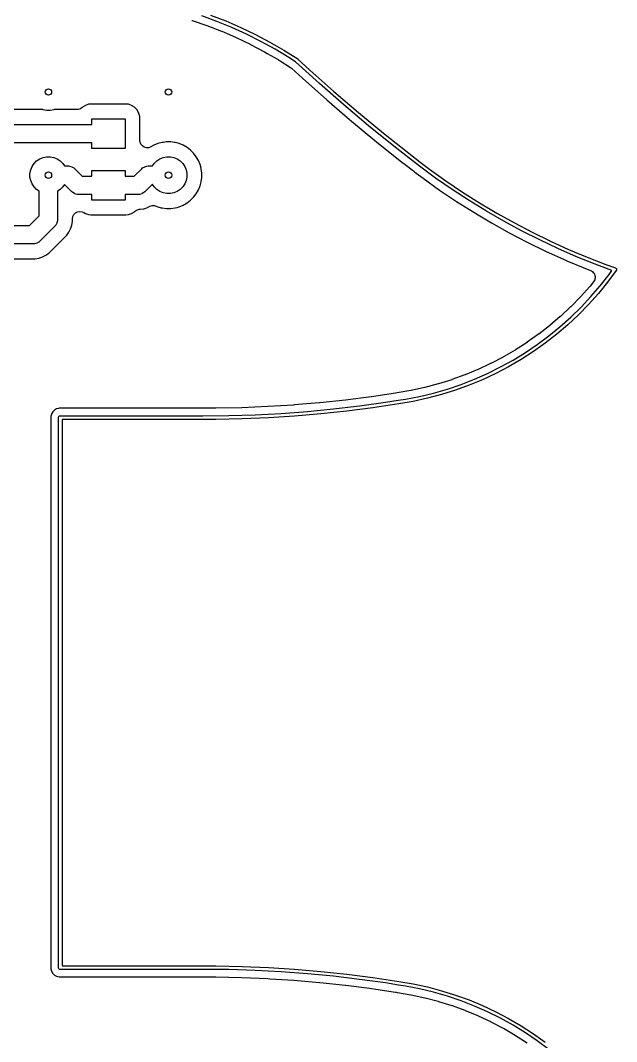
# Model space of a CAD drawing. Extents: x 139 to 278, y -178 to -21.
# Drawn here: x 245.3 to 277.5, y -130.7 to -75.4 of the extents above; entities that cross this region are included whole.
import ezdxf

# ---------------------------------------------------------------- set-up
doc = ezdxf.new("R2010")
doc.units = 0
doc.layers.add('BLACK', color=7, linetype='CONTINUOUS')

msp = doc.modelspace()

# ---------------------------------------------------------------- linework, layer by layer
at = {"layer": 'BLACK', "linetype": 'CONTINUOUS'}
for p, q in [((254.539802, -75.434263), (254.55453, -75.438976)), ((254.55453, -75.438976), (255.35056, -75.710904)), ((255.904684, -75.486009), (255.084747, -75.187964)), ((255.563035, -75.149037), (256.384125, -75.465733)), ((256.712396, -75.815751), (255.904684, -75.486009)), ((256.384125, -75.465733), (257.192263, -75.814156)), ((255.35056, -75.710904), (255.365096, -75.716187)), ((255.365096, -75.716187), (256.149926, -76.018898)), ((256.149926, -76.018898), (256.164256, -76.024748)), ((256.164256, -76.024748), (256.579858, -76.203932)), ((257.506658, -76.17669), (256.712396, -75.815751)), ((257.192263, -75.814156), (257.986223, -76.193778)), ((258.286265, -76.568277), (257.506658, -76.17669)), ((257.986223, -76.193778), (258.764801, -76.604023)), ((256.579858, -76.203932), (256.93669, -76.357778)), ((256.93669, -76.357778), (256.950835, -76.364206)), ((256.950835, -76.364206), (256.950854, -76.364215)), ((256.950854, -76.364215), (257.709711, -76.727053)), ((257.709711, -76.727053), (257.723561, -76.734011)), ((257.723561, -76.734011), (258.101237, -76.933014)), ((259.050035, -76.98992), (258.286265, -76.568277)), ((258.764801, -76.604023), (259.526817, -77.04427)), ((258.101237, -76.933014), (258.467693, -77.126105)), ((258.467693, -77.126105), (258.481292, -77.133611)), ((258.481292, -77.133611), (258.622441, -77.215159)), ((258.622441, -77.215159), (259.209626, -77.554399)), ((259.796811, -77.440979), (259.050035, -76.98992)), ((259.526817, -77.04427), (260.271115, -77.51385)), ((259.209626, -77.554399), (259.222925, -77.562432)), ((259.222925, -77.562432), (259.328289, -77.628906)), ((259.328289, -77.628906), (259.87952, -77.976679)), ((260.154737, -77.676682), (259.796811, -77.440979)), ((261.448762, -78.84689), (260.154737, -77.676682)), ((260.271115, -77.51385), (260.271113, -77.513853)), ((260.271113, -77.513853), (260.276572, -77.519994)), ((260.276572, -77.519994), (260.283851, -77.523805)), ((260.283851, -77.523805), (260.283852, -77.523804)), ((260.283852, -77.523804), (260.927478, -78.116372)), ((259.87952, -77.976679), (259.93686, -78.020584)), ((259.93686, -78.020584), (260.524688, -78.561781)), ((260.927478, -78.116372), (262.235691, -79.278328)), ((260.524688, -78.561781), (261.840925, -79.730864)), ((262.769947, -79.999414), (261.448762, -78.84689)), ((262.235691, -79.278328), (263.56446, -80.416719)), ((248.783771, -80.029117), (248.631032, -80.125089)), ((248.954038, -79.969538), (248.783771, -80.029117)), ((248.954041, -79.969537), (248.954038, -79.969538)), ((249.08833, -79.954406), (248.954041, -79.969537)), ((249.088339, -79.954406), (249.08833, -79.954406)), ((250.981647, -79.954406), (249.088339, -79.954406)), ((250.981655, -79.954406), (250.981647, -79.954406)), ((251.115944, -79.969537), (250.981655, -79.954406)), ((251.115946, -79.969537), (251.115944, -79.969537)), ((251.115948, -79.969538), (251.115946, -79.969537)), ((251.286215, -80.029117), (251.115948, -79.969538)), ((251.438955, -80.12509), (251.286215, -80.029117)), ((261.840925, -79.730864), (262.803209, -80.555278)), ((264.111517, -81.128142), (262.769947, -79.999414)), ((246.476746, -80.254506), (244.09324, -80.254506)), ((246.494708, -80.261946), (246.476746, -80.254506)), ((246.686976, -80.300191), (246.494708, -80.261946)), ((246.88301, -80.300191), (246.686976, -80.300191)), ((247.075278, -80.261946), (246.88301, -80.300191)), ((247.09324, -80.254506), (247.075278, -80.261946)), ((248.336344, -80.254506), (247.09324, -80.254506)), ((248.398761, -80.249594), (248.336344, -80.254506)), ((248.517486, -80.211018), (248.398761, -80.249594)), ((248.618476, -80.137644), (248.517486, -80.211018)), ((248.631031, -80.12509), (248.618476, -80.137644)), ((248.631032, -80.125089), (248.631031, -80.125089)), ((248.631031, -80.125089), (248.631031, -80.12509)), ((251.566509, -80.252644), (251.438955, -80.12509)), ((251.662482, -80.405384), (251.566509, -80.252644)), ((251.722061, -80.575651), (251.662482, -80.405384)), ((251.725425, -80.605506), (251.722061, -80.575651)), ((251.737192, -80.709943), (251.725425, -80.605506)), ((262.803209, -80.555278), (263.177851, -80.876244)), ((263.56446, -80.416719), (264.913361, -81.531182)), ((241.576693, -81.055006), (249.133293, -81.055006)), ((249.133293, -81.055006), (249.133293, -80.754906)), ((249.133293, -80.754906), (250.936693, -80.754906)), ((250.936693, -80.754906), (250.936693, -82.355106)), ((251.737193, -80.709953), (251.737192, -80.709943)), ((251.737193, -81.928502), (251.737193, -80.709953)), ((263.177851, -80.876244), (264.451463, -81.928502)), ((265.473045, -82.232714), (264.111517, -81.128142)), ((264.913361, -81.531182), (266.281964, -82.62136)), ((249.133293, -82.055006), (241.576693, -82.055006)), ((249.133293, -82.355106), (249.133293, -82.055006)), ((251.745912, -82.011457), (251.737193, -81.928502)), ((251.790648, -82.128001), (251.745912, -82.011457)), ((251.869209, -82.225016), (251.790648, -82.128001)), ((251.973904, -82.293006), (251.869209, -82.225016)), ((252.335692, -82.274047), (252.219148, -82.318783)), ((252.486945, -82.186721), (252.335692, -82.274047)), ((252.486948, -82.186719), (252.486945, -82.186721)), ((252.705, -82.096399), (252.486948, -82.186719)), ((252.705016, -82.096394), (252.705, -82.096399)), ((252.932972, -82.035314), (252.705016, -82.096394)), ((252.932977, -82.035313), (252.932972, -82.035314)), ((252.991479, -82.027611), (252.932977, -82.035313)), ((253.166982, -82.004506), (252.991479, -82.027611)), ((253.403004, -82.004506), (253.166982, -82.004506)), ((253.603578, -82.030912), (253.403004, -82.004506)), ((253.637008, -82.035313), (253.603578, -82.030912)), ((253.637013, -82.035314), (253.637008, -82.035313)), ((253.864969, -82.096394), (253.637013, -82.035314)), ((253.864985, -82.096399), (253.864969, -82.096394)), ((254.083037, -82.186719), (253.864985, -82.096399)), ((254.083045, -82.186723), (254.083037, -82.186719)), ((254.287444, -82.304733), (254.083045, -82.186723)), ((264.451463, -81.928502), (264.535019, -81.997536)), ((264.535019, -81.997536), (265.912017, -83.094402)), ((266.854096, -83.312778), (265.473045, -82.232714)), ((246.494708, -82.848066), (246.686976, -82.809821)), ((246.686976, -82.809821), (246.88301, -82.809821)), ((246.88301, -82.809821), (247.075278, -82.848066)), ((250.936693, -82.355106), (249.133293, -82.355106)), ((252.094485, -82.325316), (251.973904, -82.293006)), ((252.219148, -82.318783), (252.094485, -82.325316)), ((252.994708, -82.848066), (253.186976, -82.809821)), ((253.186976, -82.809821), (253.38301, -82.809821)), ((253.38301, -82.809821), (253.575278, -82.848066)), ((254.474686, -82.448409), (254.287444, -82.304733)), ((254.474687, -82.44841), (254.474686, -82.448409)), ((254.474692, -82.448414), (254.474687, -82.44841)), ((254.641585, -82.615307), (254.474692, -82.448414)), ((254.641588, -82.615311), (254.641585, -82.615307)), ((254.641589, -82.615312), (254.641588, -82.615311)), ((254.785265, -82.802554), (254.641589, -82.615312)), ((254.903275, -83.006953), (254.785265, -82.802554)), ((266.281964, -82.62136), (266.975262, -83.153657)), ((245.828053, -83.514721), (245.903072, -83.333609)), ((245.903072, -83.333609), (246.011983, -83.170613)), ((246.011983, -83.170613), (246.1506, -83.031996)), ((246.1506, -83.031996), (246.313596, -82.923085)), ((246.313596, -82.923085), (246.494708, -82.848066)), ((247.075278, -82.848066), (247.25639, -82.923085)), ((247.25639, -82.923085), (247.419386, -83.031996)), ((247.419386, -83.031996), (247.558003, -83.170613)), ((247.558003, -83.170613), (247.647802, -83.305006)), ((247.647802, -83.305006), (247.864993, -83.305006)), ((247.864993, -83.305006), (247.930241, -83.309283)), ((247.930241, -83.309283), (247.930256, -83.309283)), ((247.930256, -83.309283), (248.056335, -83.343066)), ((248.056335, -83.343066), (248.169374, -83.408329)), ((251.880612, -83.408329), (251.993651, -83.343066)), ((251.993651, -83.343066), (252.11973, -83.309283)), ((252.11973, -83.309283), (252.119745, -83.309283)), ((252.119745, -83.309283), (252.184993, -83.305006)), ((252.184993, -83.305006), (252.422184, -83.305006)), ((252.422184, -83.305006), (252.511983, -83.170613)), ((252.511983, -83.170613), (252.6506, -83.031996)), ((252.6506, -83.031996), (252.813596, -82.923085)), ((252.813596, -82.923085), (252.994708, -82.848066)), ((253.575278, -82.848066), (253.75639, -82.923085)), ((253.75639, -82.923085), (253.919386, -83.031996)), ((253.919386, -83.031996), (254.058003, -83.170613)), ((254.058003, -83.170613), (254.166914, -83.333609)), ((254.166914, -83.333609), (254.241933, -83.514721)), ((254.903279, -83.006961), (254.903275, -83.006953)), ((254.993599, -83.225013), (254.903279, -83.006961)), ((254.993604, -83.225029), (254.993599, -83.225013)), ((255.045611, -83.419124), (254.993604, -83.225029)), ((265.912017, -83.094402), (266.082133, -83.225013)), ((266.082133, -83.225013), (266.538349, -83.575285)), ((266.854095, -83.312779), (266.854096, -83.312778)), ((266.854474, -83.312936), (266.854095, -83.312779)), ((266.854726, -83.313259), (266.854474, -83.312936)), ((266.854732, -83.313251), (266.854726, -83.313259)), ((267.735723, -83.95971), (266.854732, -83.313251)), ((266.975262, -83.153657), (266.975266, -83.153652)), ((266.975266, -83.153652), (267.409105, -83.481289)), ((245.789808, -83.706989), (245.828053, -83.514721)), ((245.789808, -83.903023), (245.789808, -83.706989)), ((245.828053, -84.095291), (245.789808, -83.903023)), ((248.169374, -83.408329), (248.169389, -83.408344)), ((248.169389, -83.408344), (248.218546, -83.451453)), ((248.218546, -83.451453), (248.6161, -83.849006)), ((248.6161, -83.849006), (249.133293, -83.849006)), ((249.133293, -83.849006), (249.133293, -83.548906)), ((249.133293, -83.548906), (250.936693, -83.548906)), ((250.936693, -83.548906), (250.936693, -83.849006)), ((250.936693, -83.849006), (251.433887, -83.849006)), ((251.433887, -83.849006), (251.831439, -83.451453)), ((251.831439, -83.451453), (251.880603, -83.408337)), ((251.880603, -83.408337), (251.880612, -83.408329)), ((254.241933, -83.514721), (254.280178, -83.706989)), ((254.280178, -83.903023), (254.241933, -84.095291)), ((254.280178, -83.706989), (254.280178, -83.903023)), ((255.054686, -83.452992), (255.045611, -83.419124)), ((255.085493, -83.686995), (255.054686, -83.452992)), ((255.054686, -84.15702), (255.085493, -83.923017)), ((255.085493, -83.923017), (255.085493, -83.686995)), ((266.538349, -83.575285), (266.538352, -83.575287)), ((266.538352, -83.575287), (266.559532, -83.591549)), ((266.559532, -83.591549), (266.560776, -83.593144)), ((266.560776, -83.593144), (266.611716, -83.631615)), ((266.611716, -83.631615), (266.662465, -83.670578)), ((266.662465, -83.670578), (266.662466, -83.670578)), ((266.662466, -83.670578), (266.676771, -83.681561)), ((266.676771, -83.681561), (266.685737, -83.687503)), ((266.685737, -83.687503), (266.927682, -83.870221)), ((266.927682, -83.870221), (267.053816, -83.965478)), ((267.409105, -83.481289), (268.294521, -84.112389)), ((245.903072, -84.276403), (245.828053, -84.095291)), ((246.011983, -84.439399), (245.903072, -84.276403)), ((246.1506, -84.578016), (246.011983, -84.439399)), ((247.558003, -84.439399), (247.419386, -84.578016)), ((247.647802, -84.305006), (247.558003, -84.439399)), ((247.657887, -84.305006), (247.647802, -84.305006)), ((248.055439, -84.702559), (247.657887, -84.305006)), ((252.3921, -84.305006), (251.994546, -84.702559)), ((252.422184, -84.305006), (252.3921, -84.305006)), ((252.511983, -84.439399), (252.422184, -84.305006)), ((252.6506, -84.578016), (252.511983, -84.439399)), ((254.058003, -84.439399), (253.919386, -84.578016)), ((254.166914, -84.276403), (254.058003, -84.439399)), ((254.241933, -84.095291), (254.166914, -84.276403)), ((254.903277, -84.603055), (254.993599, -84.384999)), ((254.993599, -84.384999), (255.054686, -84.15702)), ((267.053816, -83.965478), (267.95273, -84.606198)), ((268.634215, -84.581616), (267.735723, -83.95971)), ((268.294521, -84.112389), (269.197013, -84.718818)), ((246.284993, -84.667814), (246.1506, -84.578016)), ((246.284993, -85.997901), (246.284993, -84.667814)), ((247.419386, -84.578016), (247.284993, -84.667814)), ((247.284993, -84.667814), (247.284993, -86.205007)), ((248.104603, -84.745674), (248.055439, -84.702559)), ((248.104612, -84.745683), (248.104603, -84.745674)), ((248.199023, -84.800191), (248.104612, -84.745683)), ((248.217651, -84.810946), (248.199023, -84.800191)), ((248.34373, -84.844729), (248.217651, -84.810946)), ((248.343745, -84.844729), (248.34373, -84.844729)), ((248.408993, -84.849006), (248.343745, -84.844729)), ((249.133293, -84.849006), (248.408993, -84.849006)), ((249.133293, -85.149106), (249.133293, -84.849006)), ((251.640993, -84.849006), (250.936693, -84.849006)), ((250.936693, -84.849006), (250.936693, -85.149106)), ((251.706241, -84.844729), (251.640993, -84.849006)), ((251.706256, -84.844729), (251.706241, -84.844729)), ((251.832335, -84.810946), (251.706256, -84.844729)), ((251.850963, -84.800191), (251.832335, -84.810946)), ((251.945374, -84.745683), (251.850963, -84.800191)), ((251.945389, -84.745667), (251.945374, -84.745683)), ((251.994546, -84.702559), (251.945389, -84.745667)), ((252.813596, -84.686927), (252.6506, -84.578016)), ((252.994708, -84.761946), (252.813596, -84.686927)), ((253.186976, -84.800191), (252.994708, -84.761946)), ((253.38301, -84.800191), (253.186976, -84.800191)), ((253.575278, -84.761946), (253.38301, -84.800191)), ((253.75639, -84.686927), (253.575278, -84.761946)), ((253.919386, -84.578016), (253.75639, -84.686927)), ((254.474692, -85.161598), (254.641585, -84.994705)), ((254.641585, -84.994705), (254.785266, -84.807456)), ((254.785266, -84.807456), (254.903277, -84.603055)), ((267.95273, -84.606198), (268.868964, -85.221862)), ((269.549524, -85.178494), (268.634215, -84.581616)), ((269.197013, -84.718818), (270.115893, -85.300117)), ((250.936693, -85.149106), (249.133293, -85.149106)), ((251.945528, -85.617483), (252.05155, -85.583034)), ((252.05155, -85.583034), (252.140212, -85.554226)), ((252.140212, -85.554226), (252.273542, -85.48629)), ((252.273542, -85.48629), (252.392267, -85.447714)), ((252.392267, -85.447714), (252.517101, -85.447714)), ((252.517101, -85.447714), (252.60737, -85.473172)), ((252.60737, -85.473172), (252.705, -85.513612)), ((252.705, -85.513612), (252.705003, -85.513612)), ((252.705003, -85.513612), (252.705006, -85.513614)), ((252.705006, -85.513614), (252.705016, -85.513617)), ((252.705016, -85.513617), (252.895248, -85.564589)), ((252.895248, -85.564589), (252.932979, -85.574699)), ((252.932979, -85.574699), (253.166982, -85.605506)), ((253.403004, -85.605506), (253.637007, -85.574699)), ((253.637007, -85.574699), (253.757328, -85.542459)), ((253.757328, -85.542459), (253.864969, -85.513617)), ((253.864969, -85.513617), (253.864978, -85.513613)), ((253.864978, -85.513613), (253.864986, -85.513612)), ((253.864986, -85.513612), (254.083042, -85.42329)), ((254.083042, -85.42329), (254.287443, -85.305279)), ((254.287443, -85.305279), (254.474692, -85.161598)), ((268.868964, -85.221862), (268.868972, -85.221867)), ((268.868972, -85.221867), (269.801857, -85.812025)), ((270.480953, -85.749891), (269.549524, -85.178494)), ((270.115893, -85.300117), (271.050462, -85.855841)), ((245.762894, -86.52), (246.284993, -85.997901)), ((248.085493, -86.158073), (248.105021, -86.034775)), ((248.105021, -86.034775), (248.161695, -85.923547)), ((248.161695, -85.923547), (248.249967, -85.835275)), ((248.249967, -85.835275), (248.361195, -85.778601)), ((248.361195, -85.778601), (248.484493, -85.759073)), ((248.484493, -85.759073), (248.607791, -85.778601)), ((248.607791, -85.778601), (248.69677, -85.820228)), ((248.69677, -85.820228), (248.783771, -85.874895)), ((248.783771, -85.874895), (248.954038, -85.934474)), ((248.954038, -85.934474), (249.088339, -85.949606)), ((249.088339, -85.949606), (249.088341, -85.949606)), ((249.088341, -85.949606), (250.981645, -85.949606)), ((250.981645, -85.949606), (250.981647, -85.949606)), ((250.981647, -85.949606), (251.115948, -85.934474)), ((251.115948, -85.934474), (251.286215, -85.874895)), ((251.286215, -85.874895), (251.438955, -85.778922)), ((251.438955, -85.778922), (251.451509, -85.766367)), ((251.451509, -85.766367), (251.5525, -85.692994)), ((251.5525, -85.692994), (251.657304, -85.656877)), ((251.657304, -85.656877), (251.695118, -85.649506)), ((251.695118, -85.649506), (251.743345, -85.649506)), ((251.743345, -85.649506), (251.945528, -85.617483)), ((253.166982, -85.605506), (253.166988, -85.605506)), ((253.166988, -85.605506), (253.402998, -85.605506)), ((253.402998, -85.605506), (253.403004, -85.605506)), ((269.801857, -85.812025), (270.117256, -85.999571)), ((270.117256, -85.999571), (270.750655, -86.37621)), ((271.427793, -86.295372), (270.480953, -85.749891)), ((271.050462, -85.855841), (272.000008, -86.385568)), ((236.38, -86.52), (245.762894, -86.52)), ((247.138546, -86.55856), (246.323553, -87.373553)), ((247.181661, -86.509396), (247.138546, -86.55856)), ((247.18167, -86.509388), (247.181661, -86.509396)), ((247.246933, -86.396349), (247.18167, -86.509388)), ((247.250333, -86.383659), (247.246933, -86.396349)), ((247.280716, -86.27027), (247.250333, -86.383659)), ((247.284993, -86.205007), (247.280716, -86.270254)), ((247.280716, -86.270254), (247.280716, -86.27027)), ((247.990213, -86.704226), (248.021841, -86.606883)), ((248.021841, -86.606883), (248.05347, -86.509542)), ((248.05347, -86.509542), (248.085493, -86.307359)), ((248.085493, -86.307359), (248.085493, -86.158073)), ((270.750655, -86.37621), (270.750663, -86.376214)), ((270.750663, -86.376214), (270.750669, -86.376218)), ((270.750669, -86.376218), (271.714687, -86.914019)), ((272.389322, -86.814521), (271.427793, -86.295372)), ((272.000008, -86.385568), (272.963808, -86.888894)), ((246.817219, -88.011966), (247.776959, -87.052226)), ((247.776959, -87.052226), (247.89728, -86.886618)), ((247.89728, -86.886618), (247.967151, -86.749487)), ((247.967151, -86.749487), (247.990213, -86.704226)), ((271.714687, -86.914019), (272.693176, -87.425017)), ((273.364809, -87.306942), (272.389322, -86.814521)), ((272.963808, -86.888894), (273.941129, -87.365437)), ((245.97, -87.52), (236.587107, -87.52)), ((246.035248, -87.515723), (245.97, -87.52)), ((246.035263, -87.515723), (246.035248, -87.515723)), ((246.161342, -87.48194), (246.035263, -87.515723)), ((246.163306, -87.480806), (246.161342, -87.48194)), ((246.274381, -87.416677), (246.163306, -87.480806)), ((246.274396, -87.416661), (246.274381, -87.416677)), ((246.323553, -87.373553), (246.274396, -87.416661)), ((272.693176, -87.425017), (273.685392, -87.908822)), ((274.353512, -87.772262), (273.364809, -87.306942)), ((273.941129, -87.365437), (274.931226, -87.814833)), ((275.354676, -88.210125), (274.353512, -87.772262)), ((237.083956, -88.3205), (246.072349, -88.3205)), ((246.072349, -88.3205), (246.072352, -88.3205)), ((246.072352, -88.3205), (246.274535, -88.288477)), ((246.274535, -88.288477), (246.371876, -88.256848)), ((246.371876, -88.256848), (246.469219, -88.22522)), ((246.469219, -88.22522), (246.606486, -88.155279)), ((246.606486, -88.155279), (246.651611, -88.132287)), ((246.651611, -88.132287), (246.817219, -88.011966)), ((273.685392, -87.908822), (274.690579, -88.365067)), ((274.931226, -87.814833), (275.933345, -88.236741)), ((276.36754, -88.620199), (275.354676, -88.210125)), ((275.933345, -88.236741), (276.946723, -88.630838)), ((274.690579, -88.365067), (274.835424, -88.426049)), ((274.835424, -88.426049), (275.70796, -88.793401)), ((275.70796, -88.793401), (276.113147, -88.950976)), ((277.267967, -88.956143), (276.36754, -88.620199)), ((276.946723, -88.630838), (277.458653, -88.813841)), ((277.458653, -88.813841), (277.470033, -88.821712)), ((277.470033, -88.821712), (277.482997, -88.826547)), ((277.482997, -88.826547), (277.490951, -88.83618)), ((277.490951, -88.83618), (277.501226, -88.843287)), ((277.501226, -88.843287), (277.507145, -88.855792)), ((277.507145, -88.855792), (277.515955, -88.866462)), ((277.515955, -88.866462), (277.518026, -88.878781)), ((277.518026, -88.878781), (277.523372, -88.890074)), ((277.523372, -88.890074), (277.522245, -88.903865)), ((276.113147, -88.950976), (276.113287, -88.951058)), ((276.113287, -88.951058), (276.113448, -88.951093)), ((276.113448, -88.951093), (276.167499, -88.982674)), ((276.167499, -88.982674), (276.220983, -89.013866)), ((276.220983, -89.013866), (276.221091, -89.013987)), ((276.221091, -89.013987), (276.221233, -89.01407)), ((276.221233, -89.01407), (276.263084, -89.061038)), ((276.263084, -89.061038), (276.304106, -89.107001)), ((276.304106, -89.107001), (276.30417, -89.107148)), ((276.30417, -89.107148), (276.304281, -89.107272)), ((276.304281, -89.107272), (276.32948, -89.16467)), ((276.32948, -89.16467), (276.354382, -89.221264)), ((276.353539, -89.406941), (276.340398, -89.467463)), ((276.366869, -89.345793), (276.353539, -89.406941)), ((276.354382, -89.221264), (276.354398, -89.221426)), ((276.354398, -89.221426), (276.354464, -89.221576)), ((276.354464, -89.221576), (276.360676, -89.283788)), ((276.360676, -89.283788), (276.366887, -89.345471)), ((276.366887, -89.345471), (276.366852, -89.345629)), ((276.366852, -89.345629), (276.366869, -89.345793)), ((276.638395, -89.780329), (277.117804, -89.167064)), ((277.506452, -88.96601), (277.035644, -89.596854)), ((277.117804, -89.167064), (277.267967, -88.956143)), ((277.511286, -88.953046), (277.506452, -88.96601)), ((277.519158, -88.941666), (277.511286, -88.953046)), ((277.520175, -88.929212), (277.519158, -88.941666)), ((277.52454, -88.917509), (277.520175, -88.929212)), ((277.522245, -88.903865), (277.52454, -88.917509)), ((276.07506, -89.822037), (275.579599, -90.375012)), ((276.086669, -89.808483), (276.07506, -89.822037)), ((276.277304, -89.575549), (276.086669, -89.808483)), ((276.132043, -90.371545), (276.638395, -89.780329)), ((276.277508, -89.575299), (276.277304, -89.575549)), ((276.308699, -89.521815), (276.277508, -89.575299)), ((276.340281, -89.467764), (276.308699, -89.521815)), ((276.340315, -89.467603), (276.340281, -89.467764)), ((276.340398, -89.467463), (276.340315, -89.467603)), ((277.035644, -89.596854), (276.537099, -90.206016)), ((275.567396, -90.388033), (275.047734, -90.918271)), ((275.579599, -90.375012), (275.567396, -90.388033)), ((275.599762, -90.939529), (276.132043, -90.371545)), ((276.537099, -90.206016), (276.011815, -90.792277)), ((275.034962, -90.930734), (274.49207, -91.437244)), ((275.047734, -90.918271), (275.034962, -90.930734)), ((275.042617, -91.483143), (275.599762, -90.939529)), ((276.011815, -90.792277), (275.460841, -91.354464)), ((274.478752, -91.449123), (273.913778, -91.930831)), ((274.461722, -92.001302), (275.042617, -91.483143)), ((274.49207, -91.437244), (274.478752, -91.449123)), ((275.460841, -91.354464), (274.885282, -91.891452)), ((273.899944, -91.942102), (273.314009, -92.398057)), ((273.858238, -92.492969), (274.461722, -92.001302)), ((273.913778, -91.930831), (273.899944, -91.942102)), ((274.885282, -91.891452), (274.286287, -92.402167)), ((273.299683, -92.408699), (272.693931, -92.838009)), ((273.233374, -92.957159), (273.858238, -92.492969)), ((273.314009, -92.398057), (273.299683, -92.408699)), ((274.286287, -92.402167), (273.665054, -92.885588)), ((272.03958, -93.259114), (271.397897, -93.63259)), ((272.054798, -93.249795), (272.03958, -93.259114)), ((272.679144, -92.848), (272.054798, -93.249795)), ((272.588379, -93.392945), (273.233374, -92.957159)), ((272.693931, -92.838009), (272.679144, -92.848)), ((273.665054, -92.885588), (273.022828, -93.340748)), ((271.382276, -93.64122), (270.724539, -93.985627)), ((271.243195, -94.175875), (271.924544, -93.799455)), ((271.397897, -93.63259), (271.382276, -93.64122)), ((272.360892, -93.766736), (271.68057, -94.1627)), ((271.924544, -93.799455), (272.588379, -93.392945)), ((273.022828, -93.340748), (272.360892, -93.766736)), ((270.019731, -94.315407), (269.333852, -94.599677)), ((270.03606, -94.308207), (270.019731, -94.315407)), ((270.708549, -93.993549), (270.03606, -94.308207)), ((270.545697, -94.521453), (271.243195, -94.175875)), ((270.724539, -93.985627), (270.708549, -93.993549)), ((271.68057, -94.1627), (270.983223, -94.527848)), ((268.602408, -94.865168), (267.893878, -95.087025)), ((268.619314, -94.859456), (268.602408, -94.865168)), ((269.317218, -94.606139), (268.619314, -94.859456)), ((269.107861, -95.11738), (269.833444, -94.835498)), ((269.333852, -94.599677), (269.317218, -94.606139)), ((270.270247, -94.861449), (269.543067, -95.162837)), ((269.833444, -94.835498), (270.545697, -94.521453)), ((270.983223, -94.527848), (270.270247, -94.861449)), ((266.398598, -95.447179), (265.661921, -95.573077)), ((266.416117, -95.44378), (266.398598, -95.447179)), ((267.141645, -95.286107), (266.416117, -95.44378)), ((267.158994, -95.281928), (267.141645, -95.286107)), ((267.876733, -95.091975), (267.158994, -95.281928)), ((267.622536, -95.582469), (268.3704, -95.366537)), ((267.893878, -95.087025), (267.876733, -95.091975)), ((268.803138, -95.431408), (268.05194, -95.666625)), ((268.3704, -95.366537), (269.107861, -95.11738)), ((269.543067, -95.162837), (268.803138, -95.431408)), ((262.858196, -95.962836), (261.4664, -96.111045)), ((262.866651, -95.961844), (262.858196, -95.962836)), ((264.254941, -95.783978), (262.866651, -95.961844)), ((264.263373, -95.782806), (264.254941, -95.783978)), ((265.566249, -95.587546), (264.263373, -95.782806)), ((265.015938, -96.082625), (265.715344, -95.970152)), ((265.569208, -95.586906), (265.566249, -95.587546)), ((265.652295, -95.574612), (265.569208, -95.586906)), ((265.657212, -95.573853), (265.652295, -95.574612)), ((265.658027, -95.573722), (265.657212, -95.573853)), ((265.661921, -95.573077), (265.658027, -95.573722)), ((265.715344, -95.970152), (265.715345, -95.970152)), ((265.715345, -95.970152), (265.715989, -95.970218)), ((265.715989, -95.970218), (265.716583, -95.969961)), ((265.71658, -95.969942), (266.101599, -95.913002)), ((265.716583, -95.969961), (265.71658, -95.969942)), ((266.521768, -96.035184), (265.747239, -96.167551)), ((266.101599, -95.913002), (266.865764, -95.764746)), ((267.290976, -95.868018), (266.521768, -96.035184)), ((266.865764, -95.764746), (267.622536, -95.582469)), ((268.05194, -95.666625), (267.290976, -95.868018)), ((247.024494, -96.60069), (246.9586, -96.714821)), ((247.117677, -96.507507), (247.024494, -96.60069)), ((247.231808, -96.441613), (247.117677, -96.507507)), ((247.324994, -96.416644), (247.231808, -96.441613)), ((247.359101, -96.407506), (247.324994, -96.416644)), ((247.490885, -96.407506), (247.359101, -96.407506)), ((254.335113, -96.407506), (247.490885, -96.407506)), ((254.349829, -96.406624), (254.335113, -96.407506)), ((254.424503, -96.407466), (254.349829, -96.406624)), ((254.425761, -96.407481), (254.424503, -96.407466)), ((254.429885, -96.407503), (254.425761, -96.407481)), ((254.429899, -96.407506), (254.429885, -96.407503)), ((254.49107, -96.407506), (254.429899, -96.407506)), ((254.491276, -96.407561), (254.49107, -96.407506)), ((254.517451, -96.407585), (254.491276, -96.407561)), ((254.517573, -96.407585), (254.517451, -96.407585)), ((255.834728, -96.40837), (254.517573, -96.407585)), ((255.843241, -96.408284), (255.834728, -96.40837)), ((257.242556, -96.379256), (255.843241, -96.408284)), ((257.251065, -96.378989), (257.242556, -96.379256)), ((258.649497, -96.320112), (257.251065, -96.378989)), ((258.657998, -96.319663), (258.649497, -96.320112)), ((260.054815, -96.230966), (258.657998, -96.319663)), ((259.382264, -96.682541), (260.795163, -96.577678)), ((260.063305, -96.230336), (260.054815, -96.230966)), ((261.457925, -96.111856), (260.063305, -96.230336)), ((260.795163, -96.577678), (262.205502, -96.442694)), ((261.4664, -96.111045), (261.457925, -96.111856)), ((262.932368, -96.558799), (261.519386, -96.709264)), ((262.205502, -96.442694), (263.612641, -96.277651)), ((264.341819, -96.378222), (262.932368, -96.558799)), ((263.612641, -96.277651), (265.015938, -96.082625)), ((265.745832, -96.167804), (264.341819, -96.378222)), ((265.745857, -96.167807), (265.745832, -96.167804)), ((265.747095, -96.167615), (265.745856, -96.1678)), ((265.745856, -96.1678), (265.745857, -96.167807)), ((265.747239, -96.167551), (265.747095, -96.167616)), ((265.747095, -96.167616), (265.747095, -96.167615)), ((246.951988, -96.7395), (246.924493, -96.842114)), ((246.924493, -96.842114), (246.924493, -126.723898)), ((246.9586, -96.714821), (246.951988, -96.7395)), ((247.324993, -96.908006), (247.326914, -96.888497)), ((247.324993, -126.658006), (247.324993, -96.908006)), ((247.326914, -96.888497), (247.341846, -96.852449)), ((247.341846, -96.852449), (247.369436, -96.824859)), ((247.369436, -96.824859), (247.405484, -96.809927)), ((247.405484, -96.809927), (247.424993, -96.808006)), ((247.424993, -96.808006), (254.425178, -96.808006)), ((254.425178, -97.008006), (247.524993, -97.008006)), ((247.524993, -97.008006), (247.524993, -126.558006)), ((254.425178, -96.808006), (254.426008, -96.808087)), ((254.425272, -97.007996), (254.425178, -97.008006)), ((255.845022, -97.008842), (254.425272, -97.007996)), ((254.426008, -96.808087), (254.426304, -96.808012)), ((254.426304, -96.808012), (254.426304, -96.808009)), ((254.426304, -96.808009), (255.134652, -96.816)), ((255.134652, -96.816), (256.551364, -96.80173)), ((257.265688, -96.979372), (255.845022, -97.008842)), ((256.551364, -96.80173), (257.96745, -96.757236)), ((258.685401, -96.919598), (257.265688, -96.979372)), ((257.96745, -96.757236), (259.382264, -96.682541)), ((260.103515, -96.829549), (258.685401, -96.919598)), ((261.519386, -96.709264), (260.103515, -96.829549)), ((246.924493, -126.723898), (246.958601, -126.851192)), ((246.958601, -126.851192), (247.024493, -126.96532)), ((247.024493, -126.96532), (247.117679, -127.058506)), ((247.326914, -126.677514), (247.324993, -126.658006)), ((247.326914, -126.677515), (247.326914, -126.677514)), ((247.341846, -126.713563), (247.326914, -126.677515)), ((247.369436, -126.741153), (247.341846, -126.713563)), ((247.405484, -126.756085), (247.369436, -126.741153)), ((247.424993, -126.758006), (247.405484, -126.756085)), ((254.425041, -126.758006), (247.424993, -126.758006)), ((247.524993, -126.558006), (254.425041, -126.558006)), ((254.425041, -126.558006), (254.425105, -126.558012)), ((254.425869, -126.757924), (254.425041, -126.758006)), ((254.425105, -126.558012), (255.845386, -126.557205)), ((254.426165, -126.758), (254.425869, -126.757924)), ((255.134761, -126.750026), (254.426165, -126.758001)), ((254.426165, -126.758001), (254.426165, -126.758)), ((256.551969, -126.764345), (255.134761, -126.750026)), ((255.845386, -126.557205), (257.266548, -126.586735)), ((257.96855, -126.808907), (256.551969, -126.764345)), ((257.266548, -126.586735), (258.686756, -126.646588)), ((259.383856, -126.883693), (257.96855, -126.808907)), ((258.686756, -126.646588), (260.105363, -126.736738)), ((260.797245, -126.988666), (259.383856, -126.883693)), ((260.105363, -126.736738), (261.521723, -126.857144)), ((262.208071, -127.123781), (260.797245, -126.988666)), ((261.521723, -126.857144), (262.935191, -127.007751)), ((247.117679, -127.058506), (247.231807, -127.124398)), ((247.231807, -127.124398), (247.359101, -127.158506)), ((247.359101, -127.158506), (247.490885, -127.158506)), ((247.490885, -127.158506), (254.362009, -127.158506)), ((254.362009, -127.158506), (254.364779, -127.159215)), ((254.364779, -127.159215), (254.427822, -127.158506)), ((254.427822, -127.158506), (254.490933, -127.158506)), ((254.490933, -127.158506), (254.516592, -127.158506)), ((254.516592, -127.158506), (254.517794, -127.158424)), ((254.517794, -127.158424), (255.835098, -127.157677)), ((255.835098, -127.157677), (255.843535, -127.157762)), ((255.843535, -127.157762), (257.24349, -127.186851)), ((257.24349, -127.186851), (257.251862, -127.187114)), ((257.251862, -127.187114), (258.650728, -127.246069)), ((258.650728, -127.246069), (258.650799, -127.246072)), ((258.650799, -127.246072), (258.659302, -127.246521)), ((258.659302, -127.246521), (258.762642, -127.253088)), ((258.762642, -127.253088), (260.056718, -127.335324)), ((260.056718, -127.335324), (260.065066, -127.335944)), ((260.065066, -127.335944), (261.460278, -127.454552)), ((261.460278, -127.454552), (261.46867, -127.455355)), ((261.46867, -127.455355), (262.861007, -127.603711)), ((263.615691, -127.288975), (262.208071, -127.123781)), ((262.935191, -127.007751), (264.345123, -127.188489)), ((265.019466, -127.484173), (263.615691, -127.288975)), ((264.345123, -127.188489), (265.749619, -127.399089)), ((265.719109, -127.596739), (265.019466, -127.484173)), ((265.749619, -127.399089), (265.749651, -127.399086)), ((265.749651, -127.399086), (265.750043, -127.399153)), ((265.750043, -127.399153), (265.750876, -127.399278)), ((265.750876, -127.399278), (265.750876, -127.399275)), ((265.750876, -127.399275), (265.75095, -127.399308)), ((265.75095, -127.399308), (266.525318, -127.531807)), ((266.525318, -127.531807), (267.294277, -127.699069)), ((262.861007, -127.603711), (262.869324, -127.604686)), ((262.869324, -127.604686), (264.151389, -127.769034)), ((264.151389, -127.769034), (264.258205, -127.782727)), ((264.258205, -127.782727), (264.266639, -127.7839)), ((264.266639, -127.7839), (264.498565, -127.818676)), ((264.498565, -127.818676), (265.570677, -127.979435)), ((265.570677, -127.979435), (265.595989, -127.983241)), ((265.595989, -127.983241), (265.596451, -127.983442)), ((265.596451, -127.983442), (265.656832, -127.992388)), ((265.656832, -127.992388), (265.656934, -127.992404)), ((265.656934, -127.992404), (265.656964, -127.992413)), ((265.656964, -127.992413), (265.660963, -127.993031)), ((265.660963, -127.993031), (265.663561, -127.993449)), ((265.663561, -127.993449), (265.667271, -127.994065)), ((265.667271, -127.994065), (266.402052, -128.11979)), ((265.71911, -127.596737), (265.719109, -127.596739)), ((265.719747, -127.596671), (265.71911, -127.596737)), ((265.720335, -127.596926), (265.719747, -127.596671)), ((266.105224, -127.653988), (265.720335, -127.596926)), ((266.869141, -127.802349), (266.105224, -127.653988)), ((267.625663, -127.98471), (266.869141, -127.802349)), ((267.294277, -127.699069), (268.05499, -127.900537)), ((268.373276, -128.200706), (267.625663, -127.98471)), ((268.05499, -127.900537), (268.805937, -128.135809)), ((266.402052, -128.11979), (266.419536, -128.123186)), ((266.419536, -128.123186), (267.144855, -128.280955)), ((267.144855, -128.280955), (267.162129, -128.285118)), ((267.162129, -128.285118), (267.879747, -128.475173)), ((267.879747, -128.475173), (267.89677, -128.480091)), ((267.89677, -128.480091), (268.605134, -128.702022)), ((269.110487, -128.449905), (268.373276, -128.200706)), ((268.805937, -128.135809), (269.545617, -128.404414)), ((269.835822, -128.73181), (269.110487, -128.449905)), ((269.545617, -128.404414), (270.27255, -128.705815)), ((268.605134, -128.702022), (268.622025, -128.707732)), ((268.622025, -128.707732), (269.319729, -128.961093)), ((269.319729, -128.961093), (269.336293, -128.967531)), ((269.336293, -128.967531), (270.021979, -129.25183)), ((270.54783, -129.045856), (269.835822, -128.73181)), ((270.27255, -128.705815), (270.985283, -129.039409)), ((271.245088, -129.391416), (270.54783, -129.045856)), ((270.985283, -129.039409), (271.682392, -129.40453)), ((270.021979, -129.25183), (270.038291, -129.259026)), ((270.038291, -129.259026), (270.710552, -129.573677)), ((270.710552, -129.573677), (270.726511, -129.581586)), ((270.726511, -129.581586), (271.384043, -129.925977)), ((271.926202, -129.767799), (271.245088, -129.391416)), ((271.682392, -129.40453), (272.362483, -129.800448)), ((271.384043, -129.925977), (271.399648, -129.934601)), ((271.399648, -129.934601), (272.041131, -130.308044)), ((272.589811, -130.174252), (271.926202, -129.767799)), ((272.041131, -130.308044), (272.056344, -130.317361)), ((272.362483, -129.800448), (273.024196, -130.226371)), ((273.234587, -130.609963), (272.589811, -130.174252)), ((273.024196, -130.226371), (273.666208, -130.681448)), ((272.056344, -130.317361), (272.68047, -130.71909)), ((273.859241, -131.074061), (273.234587, -130.609963))]:
    msp.add_line(p, q, dxfattribs=at)
at = {"layer": 'BLACK'}
for centre in [(246.784993, -79.305006), (246.784993, -79.305006), (253.284993, -79.305006), (253.284993, -79.305006), (246.784993, -83.805006), (246.784993, -83.805006), (253.284993, -83.805006), (253.284993, -83.805006)]:
    msp.add_circle(centre, 0.175, dxfattribs=at)
at = {"layer": 'WHITE'}
for centre in [(246.784993, -79.305006), (253.284993, -79.305006), (246.784993, -83.805006), (253.284993, -83.805006)]:
    msp.add_circle(centre, 0.175, dxfattribs=at)

doc.saveas('drawing.dxf')
